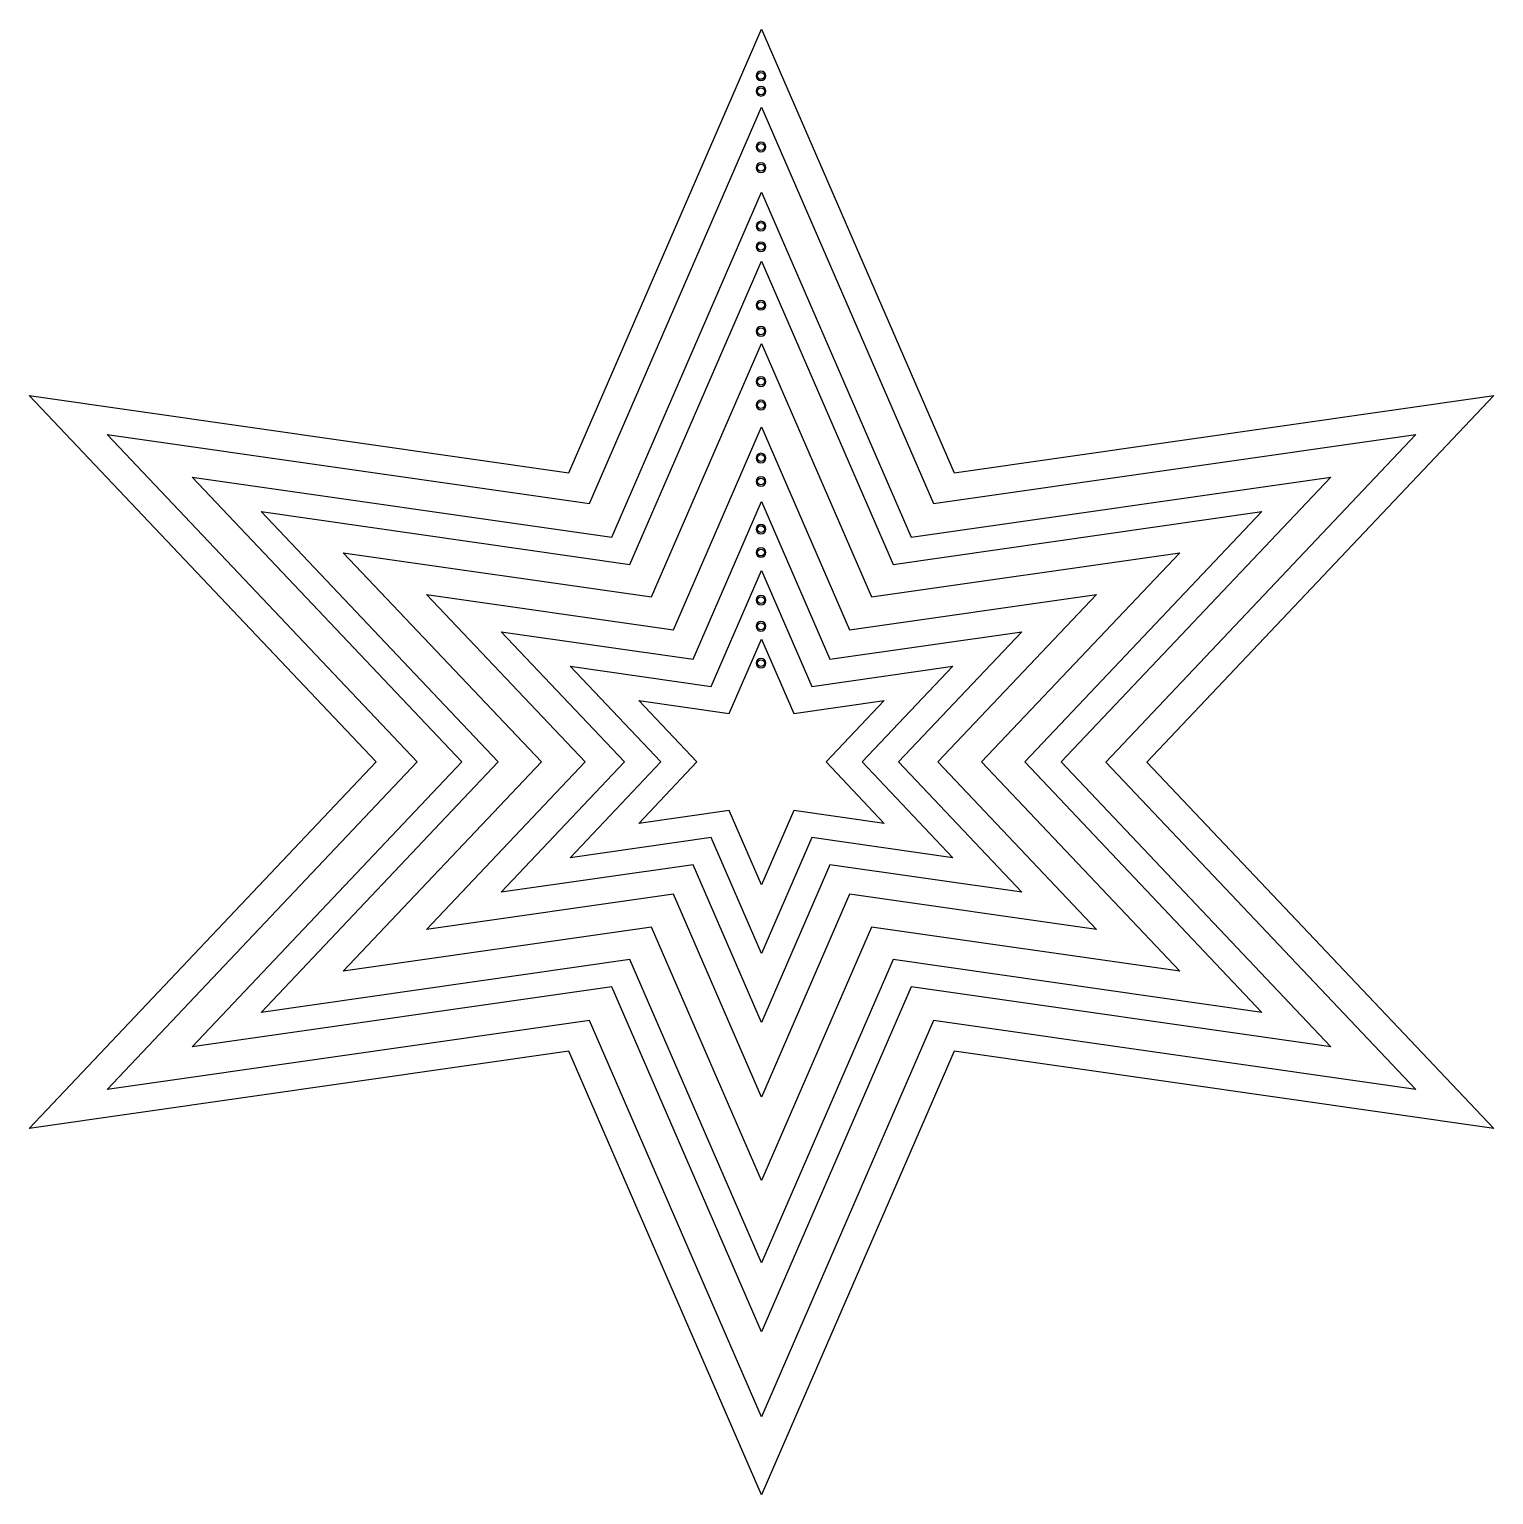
# Model space of a CAD drawing. Extents: x 759 to 1066, y 32 to 339.
import ezdxf

# ---------------------------------------------------------------- set-up
doc = ezdxf.new("R2010")
doc.units = 0
doc.layers.add('Calque_1', color=7, linetype='CONTINUOUS')

msp = doc.modelspace()

# ---------------------------------------------------------------- linework, layer by layer
at = {"layer": 'Calque_1', "color": 7}
for p, q in [((872.216698, 246.330756), (912.649128, 339.422426)), ((872.216698, 246.330756), (912.649128, 339.422426)), ((912.649128, 339.422426), (953.081541, 246.330753)), ((912.649128, 339.422426), (953.081541, 246.330753)), ((912.541313, 330.643969), (912.541313, 330.643969)), ((912.541313, 330.361747), (912.541313, 330.361747)), ((912.541313, 327.421564), (912.541313, 327.421564)), ((912.541313, 327.139342), (912.541313, 327.139342)), ((876.515154, 239.879723), (912.64914, 323.074656)), ((912.64914, 323.074656), (948.783111, 239.879721)), ((912.541313, 315.731941), (912.541313, 315.731941)), ((912.541313, 315.449719), (912.541313, 315.449719)), ((912.541313, 311.380097), (912.541313, 311.380097)), ((912.541313, 311.097874), (912.541313, 311.097874)), ((881.211324, 232.831768), (912.649126, 305.214205)), ((912.649126, 305.214205), (944.086914, 232.831766)), ((912.541313, 299.126581), (912.541313, 299.126581)), ((912.541313, 298.844359), (912.541313, 298.844359)), ((912.541313, 294.774736), (912.541313, 294.774736)), ((912.541313, 294.492514), (912.541313, 294.492514)), ((885.014359, 227.12422), (912.649115, 290.750522)), ((912.649115, 290.750522), (940.283859, 227.124218)), ((912.541313, 282.521221), (912.541313, 282.521221)), ((912.541313, 282.238999), (912.541313, 282.238999)), ((912.541313, 277.040487), (912.541313, 277.040487)), ((912.541313, 276.758265), (912.541313, 276.758265)), ((889.557002, 220.306728), (912.649136, 273.474093)), ((912.649136, 273.474093), (935.741259, 220.306726)), ((912.541313, 266.479753), (912.541313, 266.479753)), ((912.541313, 266.197531), (912.541313, 266.197531)), ((831.784286, 185.650409), (758.957468, 262.536416)), ((758.957468, 262.536416), (872.216698, 246.330756)), ((831.784286, 185.650409), (758.957468, 262.536416)), ((758.957468, 262.536416), (872.216698, 246.330756)), ((912.541313, 261.564015), (912.541313, 261.564015)), ((953.081541, 246.330753), (1066.340771, 262.536416)), ((953.081541, 246.330753), (1066.340771, 262.536416)), ((1066.340771, 262.536416), (993.513971, 185.650401)), ((1066.340771, 262.536416), (993.513971, 185.650401)), ((912.541313, 261.281793), (912.541313, 261.281793)), ((894.147029, 213.418104), (912.649144, 256.017408)), ((912.649144, 256.017408), (931.15125, 213.418103)), ((840.381184, 185.65041), (775.296715, 254.362531)), ((775.296715, 254.362531), (876.515154, 239.879723)), ((948.783111, 239.879721), (1050.00155, 254.362531)), ((1050.00155, 254.362531), (984.917097, 185.650403)), ((912.541313, 250.438838), (912.541313, 250.438838)), ((912.541313, 250.156615), (912.541313, 250.156615)), ((849.773536, 185.650411), (793.147825, 245.432307)), ((793.147825, 245.432307), (881.211324, 232.831768)), ((912.541313, 245.522549), (912.541313, 245.522549)), ((912.541313, 245.240327), (912.541313, 245.240327)), ((944.086914, 232.831766), (1032.150413, 245.432307)), ((1032.150413, 245.432307), (975.524717, 185.650405)), ((898.273853, 207.224634), (912.649142, 240.322333)), ((912.649142, 240.322333), (927.024426, 207.224633)), ((857.379616, 185.650412), (807.603945, 238.200466)), ((807.603945, 238.200466), (885.014359, 227.12422)), ((940.283859, 227.124218), (1017.694273, 238.200466)), ((1017.694273, 238.200466), (967.918615, 185.650407)), ((912.541313, 235.526811), (912.541313, 235.526811)), ((912.541313, 235.244589), (912.541313, 235.244589)), ((866.464879, 185.650413), (824.871371, 229.562252)), ((824.871371, 229.562252), (889.557002, 220.306728)), ((912.541313, 230.610522), (912.541313, 230.610522)), ((912.541313, 230.3283), (912.541313, 230.3283)), ((935.741259, 220.306726), (1000.42689, 229.562252)), ((1000.42689, 229.562252), (958.833392, 185.650409)), ((902.077275, 201.516535), (912.649151, 225.857249)), ((912.649151, 225.857249), (923.221022, 201.516534)), ((875.644922, 185.650416), (842.318947, 220.833911)), ((842.318947, 220.833911), (894.147029, 213.418104)), ((912.541313, 220.614784), (912.541313, 220.614784)), ((912.541313, 220.332562), (912.541313, 220.332562)), ((931.15125, 213.418103), (982.979332, 220.833911)), ((982.979332, 220.833911), (949.653365, 185.650412)), ((883.898569, 185.650417), (858.005824, 212.986375)), ((858.005824, 212.986375), (898.273853, 207.224634)), ((912.541313, 215.134051), (912.541313, 215.134051)), ((912.541313, 214.851829), (912.541313, 214.851829)), ((927.024426, 207.224633), (967.292454, 212.986375)), ((967.292454, 212.986375), (941.399715, 185.650415)), ((905.878408, 195.81183), (912.649133, 211.400769)), ((912.649133, 211.400769), (919.419854, 195.81183)), ((912.541313, 207.39554), (912.541313, 207.39554)), ((912.541313, 207.113318), (912.541313, 207.113318)), ((891.505403, 185.650421), (872.463359, 205.753835)), ((872.463359, 205.753835), (902.077275, 201.516535)), ((923.221022, 201.516534), (952.834938, 205.753835)), ((952.834938, 205.753835), (933.792899, 185.650419)), ((899.107686, 185.650425), (886.91227, 198.525597)), ((886.91227, 198.525597), (905.878408, 195.81183)), ((919.419854, 195.81183), (938.385992, 198.525597)), ((938.385992, 198.525597), (926.190579, 185.650424)), ((758.957468, 108.764396), (831.784286, 185.650409)), ((758.957468, 108.764396), (831.784286, 185.650409)), ((775.296715, 116.938283), (840.381184, 185.65041)), ((793.147825, 125.86851), (849.773536, 185.650411)), ((807.603945, 133.100354), (857.379616, 185.650412)), ((824.871371, 141.738571), (866.464879, 185.650413)), ((842.318947, 150.466918), (875.644922, 185.650416)), ((858.005824, 158.314458), (883.898569, 185.650417)), ((872.463359, 165.547006), (891.505403, 185.650421)), ((886.91227, 172.775253), (899.107686, 185.650425)), ((926.190579, 185.650424), (938.385992, 172.775252)), ((933.792899, 185.650419), (952.834938, 165.547006)), ((941.399715, 185.650415), (967.292454, 158.314457)), ((949.653365, 185.650412), (982.979332, 150.466917)), ((958.833392, 185.650409), (1000.42689, 141.73857)), ((967.918615, 185.650407), (1017.694273, 133.100353)), ((975.524717, 185.650405), (1032.150413, 125.868509)), ((984.917097, 185.650403), (1050.00155, 116.938281)), ((993.513971, 185.650401), (1066.340771, 108.764394)), ((993.513971, 185.650401), (1066.340771, 108.764394)), ((905.878408, 175.489019), (886.91227, 172.775253)), ((912.649133, 159.90008), (905.878408, 175.489019)), ((919.419854, 175.489019), (912.649133, 159.90008)), ((938.385992, 172.775252), (919.419854, 175.489019)), ((902.077275, 169.784307), (872.463359, 165.547006)), ((912.649151, 145.443591), (902.077275, 169.784307)), ((923.221022, 169.784306), (912.649151, 145.443591)), ((952.834938, 165.547006), (923.221022, 169.784306)), ((898.273853, 164.076199), (858.005824, 158.314458)), ((912.649142, 130.978499), (898.273853, 164.076199)), ((927.024426, 164.076198), (912.649142, 130.978499)), ((967.292454, 158.314457), (927.024426, 164.076198)), ((894.147029, 157.882725), (842.318947, 150.466918)), ((912.649144, 115.28342), (894.147029, 157.882725)), ((931.15125, 157.882724), (912.649144, 115.28342)), ((982.979332, 150.466917), (931.15125, 157.882724)), ((889.557002, 150.994096), (824.871371, 141.738571)), ((912.649136, 97.826729), (889.557002, 150.994096)), ((935.741259, 150.994094), (912.649136, 97.826729)), ((1000.42689, 141.73857), (935.741259, 150.994094)), ((885.014359, 144.176601), (807.603945, 133.100354)), ((912.649115, 80.550297), (885.014359, 144.176601)), ((940.283859, 144.176599), (912.649115, 80.550297)), ((1017.694273, 133.100353), (940.283859, 144.176599)), ((881.211324, 138.469049), (793.147825, 125.86851)), ((912.649126, 66.08661), (881.211324, 138.469049)), ((944.086914, 138.469047), (912.649126, 66.08661)), ((1032.150413, 125.868509), (944.086914, 138.469047)), ((876.515154, 131.421092), (775.296715, 116.938283)), ((912.64914, 48.226157), (876.515154, 131.421092)), ((948.783111, 131.421089), (912.64914, 48.226157)), ((1050.00155, 116.938281), (948.783111, 131.421089)), ((872.216698, 124.970057), (758.957468, 108.764396)), ((872.216698, 124.970057), (758.957468, 108.764396)), ((912.649128, 31.878384), (872.216698, 124.970057)), ((912.649128, 31.878384), (872.216698, 124.970057)), ((953.081541, 124.970054), (912.649128, 31.878384)), ((953.081541, 124.970054), (912.649128, 31.878384)), ((1066.340771, 108.764394), (953.081541, 124.970054)), ((1066.340771, 108.764394), (953.081541, 124.970054))]:
    msp.add_line(p, q, dxfattribs=at)
for points in [[(912.541313, 330.643969), (911.990697, 330.643966), (911.541399, 330.194677), (911.541399, 329.644064)], [(911.541399, 329.644064), (911.541399, 329.093451), (911.990697, 328.644159), (912.541313, 328.644159)], [(911.823622, 329.644064), (911.823622, 330.042153), (912.14321, 330.361744), (912.541313, 330.361747)], [(912.541313, 328.926381), (912.14321, 328.926381), (911.823622, 329.245975), (911.823622, 329.644064)], [(913.541198, 329.644064), (913.541198, 330.194677), (913.091928, 330.643966), (912.541313, 330.643969)], [(912.541313, 330.361747), (912.939387, 330.361744), (913.258976, 330.042153), (913.258976, 329.644064)], [(912.541313, 328.644159), (913.0919, 328.644159), (913.541198, 329.093451), (913.541198, 329.644064)], [(913.258976, 329.644064), (913.258976, 329.245975), (912.939387, 328.926381), (912.541313, 328.926381)], [(912.541313, 327.421564), (911.990697, 327.421561), (911.541399, 326.972272), (911.541399, 326.421659)], [(911.541399, 326.421659), (911.541399, 325.871046), (911.990697, 325.421204), (912.541313, 325.421204)], [(911.823622, 326.421659), (911.823622, 326.819748), (912.14321, 327.139342), (912.541313, 327.139342)], [(912.541313, 325.703426), (912.14321, 325.703426), (911.823622, 326.023571), (911.823622, 326.421659)], [(913.541198, 326.421659), (913.541198, 326.972272), (913.0919, 327.421561), (912.541313, 327.421564)], [(912.541313, 327.139342), (912.939387, 327.139342), (913.258976, 326.819748), (913.258976, 326.421659)], [(912.541313, 325.421204), (913.091928, 325.421204), (913.541198, 325.871046), (913.541198, 326.421659)], [(913.258976, 326.421659), (913.258976, 326.023571), (912.939387, 325.703426), (912.541313, 325.703426)], [(912.541313, 315.731941), (911.990697, 315.73194), (911.541399, 315.282649), (911.541399, 314.732037)], [(911.541399, 314.732037), (911.541399, 314.181424), (911.990697, 313.732134), (912.541313, 313.732132)], [(911.823622, 314.732037), (911.823622, 315.130125), (912.14321, 315.449718), (912.541313, 315.449719)], [(912.541313, 314.014354), (912.14321, 314.014355), (911.823622, 314.333948), (911.823622, 314.732037)], [(913.541198, 314.732037), (913.541198, 315.282649), (913.091928, 315.73194), (912.541313, 315.731941)], [(912.541313, 315.449719), (912.939387, 315.449718), (913.258976, 315.130125), (913.258976, 314.732037)], [(912.541313, 313.732132), (913.091928, 313.732134), (913.541198, 314.181424), (913.541198, 314.732037)], [(913.258976, 314.732037), (913.258976, 314.333948), (912.939387, 314.014355), (912.541313, 314.014354)], [(912.541313, 311.380097), (911.990697, 311.380095), (911.541399, 310.930804), (911.541399, 310.380192)], [(911.823622, 310.380192), (911.823622, 310.778281), (912.14321, 311.097874), (912.541313, 311.097874)], [(913.541198, 310.380192), (913.541198, 310.930804), (913.091928, 311.380095), (912.541313, 311.380097)], [(912.541313, 311.097874), (912.939387, 311.097874), (913.258976, 310.778281), (913.258976, 310.380192)], [(911.541399, 310.380192), (911.541399, 309.82958), (911.990697, 309.380289), (912.541313, 309.380288)], [(912.541313, 309.66251), (912.14321, 309.662511), (911.823622, 309.982104), (911.823622, 310.380192)], [(912.541313, 309.380288), (913.091928, 309.380289), (913.541198, 309.82958), (913.541198, 310.380192)], [(913.258976, 310.380192), (913.258976, 309.982104), (912.939387, 309.662511), (912.541313, 309.66251)], [(912.541313, 299.126581), (911.990697, 299.12658), (911.541399, 298.677289), (911.541399, 298.126676)], [(911.823622, 298.126676), (911.823622, 298.524765), (912.14321, 298.844358), (912.541313, 298.844359)], [(913.541198, 298.126676), (913.541198, 298.677289), (913.091928, 299.12658), (912.541313, 299.126581)], [(912.541313, 298.844359), (912.939387, 298.844358), (913.258976, 298.524765), (913.258976, 298.126676)], [(911.541399, 298.126676), (911.541399, 297.576064), (911.990697, 297.126222), (912.541313, 297.126221)], [(912.541313, 297.408443), (912.14321, 297.408444), (911.823622, 297.728588), (911.823622, 298.126676)], [(912.541313, 297.126221), (913.091928, 297.126222), (913.541198, 297.576064), (913.541198, 298.126676)], [(913.258976, 298.126676), (913.258976, 297.728588), (912.939387, 297.408444), (912.541313, 297.408443)], [(912.541313, 294.774736), (911.990697, 294.774735), (911.541399, 294.325444), (911.541399, 293.774832)], [(911.541399, 293.774832), (911.541399, 293.22422), (911.990697, 292.774929), (912.541313, 292.774927)], [(911.823622, 293.774832), (911.823622, 294.17292), (912.14321, 294.492513), (912.541313, 294.492514)], [(912.541313, 293.05715), (912.14321, 293.05715), (911.823622, 293.376743), (911.823622, 293.774832)], [(913.541198, 293.774832), (913.541198, 294.325444), (913.091928, 294.774735), (912.541313, 294.774736)], [(912.541313, 294.492514), (912.939387, 294.492513), (913.258976, 294.17292), (913.258976, 293.774832)], [(912.541313, 292.774927), (913.091928, 292.774929), (913.541198, 293.22422), (913.541198, 293.774832)], [(913.258976, 293.774832), (913.258976, 293.376743), (912.939387, 293.05715), (912.541313, 293.05715)], [(912.541313, 282.521221), (911.990697, 282.521219), (911.541399, 282.071378), (911.541399, 281.520765)], [(911.541399, 281.520765), (911.541399, 280.970152), (911.990697, 280.520862), (912.541313, 280.52086)], [(911.823622, 281.520765), (911.823622, 281.918853), (912.14321, 282.238997), (912.541313, 282.238999)], [(912.541313, 280.803083), (912.14321, 280.803084), (911.823622, 281.122677), (911.823622, 281.520765)], [(913.541198, 281.520765), (913.541198, 282.071378), (913.091928, 282.521219), (912.541313, 282.521221)], [(912.541313, 282.238999), (912.939387, 282.238997), (913.258976, 281.918853), (913.258976, 281.520765)], [(912.541313, 280.52086), (913.091928, 280.520862), (913.541198, 280.970152), (913.541198, 281.520765)], [(913.258976, 281.520765), (913.258976, 281.122677), (912.939387, 280.803084), (912.541313, 280.803083)], [(912.541313, 277.040487), (911.990697, 277.040486), (911.541399, 276.591195), (911.541399, 276.040583)], [(913.541198, 276.040583), (913.541198, 276.591195), (913.091928, 277.040486), (912.541313, 277.040487)], [(911.541399, 276.040583), (911.541399, 275.48997), (911.990697, 275.04068), (912.541313, 275.040678)], [(911.823622, 276.040583), (911.823622, 276.438671), (912.14321, 276.758264), (912.541313, 276.758265)], [(912.541313, 275.3229), (912.14321, 275.322901), (911.823622, 275.642494), (911.823622, 276.040583)], [(912.541313, 276.758265), (912.939387, 276.758264), (913.258976, 276.438671), (913.258976, 276.040583)], [(912.541313, 275.040678), (913.091928, 275.04068), (913.541198, 275.48997), (913.541198, 276.040583)], [(913.258976, 276.040583), (913.258976, 275.642494), (912.939387, 275.322901), (912.541313, 275.3229)], [(912.541313, 266.479753), (911.990697, 266.479753), (911.541399, 266.030461), (911.541399, 265.479848)], [(911.541399, 265.479848), (911.541399, 264.929236), (911.990697, 264.479946), (912.541313, 264.479943)], [(911.823622, 265.479848), (911.823622, 265.877937), (912.14321, 266.197531), (912.541313, 266.197531)], [(912.541313, 264.762166), (912.14321, 264.762169), (911.823622, 265.08176), (911.823622, 265.479848)], [(913.541198, 265.479848), (913.541198, 266.030461), (913.0919, 266.479753), (912.541313, 266.479753)], [(912.541313, 266.197531), (912.939387, 266.197531), (913.258976, 265.877937), (913.258976, 265.479848)], [(912.541313, 264.479943), (913.091928, 264.479946), (913.541198, 264.929236), (913.541198, 265.479848)], [(913.258976, 265.479848), (913.258976, 265.08176), (912.939387, 264.762169), (912.541313, 264.762166)], [(912.541313, 261.564015), (911.990697, 261.564015), (911.541399, 261.114173), (911.541399, 260.56356)], [(913.541198, 260.56356), (913.541198, 261.114173), (913.091928, 261.564015), (912.541313, 261.564015)], [(911.541399, 260.56356), (911.541399, 260.01295), (911.990697, 259.563658), (912.541313, 259.563655)], [(911.823622, 260.56356), (911.823622, 260.961648), (912.14321, 261.281793), (912.541313, 261.281793)], [(912.541313, 259.845877), (912.14321, 259.84588), (911.823622, 260.165471), (911.823622, 260.56356)], [(912.541313, 261.281793), (912.939387, 261.281793), (913.258976, 260.961648), (913.258976, 260.56356)], [(912.541313, 259.563655), (913.0919, 259.563658), (913.541198, 260.01295), (913.541198, 260.56356)], [(913.258976, 260.56356), (913.258976, 260.165471), (912.939387, 259.84588), (912.541313, 259.845877)], [(912.541313, 250.438838), (911.990697, 250.438838), (911.541399, 249.989545), (911.541399, 249.438933)], [(911.541399, 249.438933), (911.541399, 248.88832), (911.990697, 248.439031), (912.541313, 248.439028)], [(911.823622, 249.438933), (911.823622, 249.837021), (912.14321, 250.156615), (912.541313, 250.156615)], [(912.541313, 248.72125), (912.14321, 248.721253), (911.823622, 249.040844), (911.823622, 249.438933)], [(913.541198, 249.438933), (913.541198, 249.989545), (913.091928, 250.438838), (912.541313, 250.438838)], [(912.541313, 250.156615), (912.939387, 250.156615), (913.258976, 249.837021), (913.258976, 249.438933)], [(912.541313, 248.439028), (913.091928, 248.439031), (913.541198, 248.88832), (913.541198, 249.438933)], [(913.258976, 249.438933), (913.258976, 249.040844), (912.939387, 248.721253), (912.541313, 248.72125)], [(912.541313, 245.522549), (911.990697, 245.522546), (911.541399, 245.073257), (911.541399, 244.522644)], [(911.541399, 244.522644), (911.541399, 243.972031), (911.990697, 243.522742), (912.541313, 243.522739)], [(911.823622, 244.522644), (911.823622, 244.920733), (912.14321, 245.240327), (912.541313, 245.240327)], [(912.541313, 243.804962), (912.14321, 243.804964), (911.823622, 244.124556), (911.823622, 244.522644)], [(913.541198, 244.522644), (913.541198, 245.073257), (913.091928, 245.522546), (912.541313, 245.522549)], [(912.541313, 245.240327), (912.939387, 245.240327), (913.258976, 244.920733), (913.258976, 244.522644)], [(912.541313, 243.522739), (913.091928, 243.522742), (913.541198, 243.972031), (913.541198, 244.522644)], [(913.258976, 244.522644), (913.258976, 244.124556), (912.939387, 243.804964), (912.541313, 243.804962)], [(912.541313, 235.526811), (911.990697, 235.526811), (911.541399, 235.077519), (911.541399, 234.526906)], [(911.541399, 234.526906), (911.541399, 233.976296), (911.990697, 233.526451), (912.541313, 233.526451)], [(911.823622, 234.526906), (911.823622, 234.924995), (912.14321, 235.244589), (912.541313, 235.244589)], [(912.541313, 233.808673), (912.14321, 233.808673), (911.823622, 234.128817), (911.823622, 234.526906)], [(913.541198, 234.526906), (913.541198, 235.077519), (913.091928, 235.526811), (912.541313, 235.526811)], [(912.541313, 235.244589), (912.939387, 235.244589), (913.258976, 234.924995), (913.258976, 234.526906)], [(912.541313, 233.526451), (913.0919, 233.526451), (913.541198, 233.976296), (913.541198, 234.526906)], [(913.258976, 234.526906), (913.258976, 234.128817), (912.939387, 233.808673), (912.541313, 233.808673)], [(912.541313, 230.610522), (911.990697, 230.610519), (911.541399, 230.16123), (911.541399, 229.610617)], [(911.541399, 229.610617), (911.541399, 229.060005), (911.990697, 228.610715), (912.541313, 228.610713)], [(911.823622, 229.610617), (911.823622, 230.008706), (912.14321, 230.3283), (912.541313, 230.3283)], [(912.541313, 228.892935), (912.14321, 228.892935), (911.823622, 229.212529), (911.823622, 229.610617)], [(913.541198, 229.610617), (913.541198, 230.16123), (913.091928, 230.610519), (912.541313, 230.610522)], [(912.541313, 230.3283), (912.939387, 230.3283), (913.258976, 230.008706), (913.258976, 229.610617)], [(912.541313, 228.610713), (913.0919, 228.610715), (913.541198, 229.060005), (913.541198, 229.610617)], [(913.258976, 229.610617), (913.258976, 229.212529), (912.939387, 228.892935), (912.541313, 228.892935)], [(912.541313, 220.614784), (911.990697, 220.614784), (911.541399, 220.164942), (911.541399, 219.614329)], [(911.541399, 219.614329), (911.541399, 219.063716), (911.990697, 218.614424), (912.541313, 218.614424)], [(911.823622, 219.614329), (911.823622, 220.012417), (912.14321, 220.332562), (912.541313, 220.332562)], [(912.541313, 218.896646), (912.14321, 218.896646), (911.823622, 219.21624), (911.823622, 219.614329)], [(913.541198, 219.614329), (913.541198, 220.164942), (913.091928, 220.614784), (912.541313, 220.614784)], [(912.541313, 220.332562), (912.939387, 220.332562), (913.258976, 220.012417), (913.258976, 219.614329)], [(912.541313, 218.614424), (913.091928, 218.614424), (913.541198, 219.063716), (913.541198, 219.614329)], [(913.258976, 219.614329), (913.258976, 219.21624), (912.939387, 218.896646), (912.541313, 218.896646)], [(912.541313, 215.134051), (911.990697, 215.134048), (911.541399, 214.684759), (911.541399, 214.134146)], [(911.541399, 214.134146), (911.541399, 213.583534), (911.990697, 213.134244), (912.541313, 213.134241)], [(911.823622, 214.134146), (911.823622, 214.532235), (912.14321, 214.851826), (912.541313, 214.851829)], [(912.541313, 213.416464), (912.14321, 213.416464), (911.823622, 213.736058), (911.823622, 214.134146)], [(913.541198, 214.134146), (913.541198, 214.684759), (913.091928, 215.134048), (912.541313, 215.134051)], [(912.541313, 214.851829), (912.939387, 214.851826), (913.258976, 214.532235), (913.258976, 214.134146)], [(912.541313, 213.134241), (913.091928, 213.134244), (913.541198, 213.583534), (913.541198, 214.134146)], [(913.258976, 214.134146), (913.258976, 213.736058), (912.939387, 213.416464), (912.541313, 213.416464)], [(912.541313, 207.39554), (911.990697, 207.395538), (911.541399, 206.946248), (911.541399, 206.395636)], [(911.541399, 206.395636), (911.541399, 205.845023), (911.990697, 205.395731), (912.541313, 205.395731)], [(911.823622, 206.395636), (911.823622, 206.793724), (912.14321, 207.113315), (912.541313, 207.113318)], [(912.541313, 205.677953), (912.14321, 205.677953), (911.823622, 205.997547), (911.823622, 206.395636)], [(913.541198, 206.395636), (913.541198, 206.946248), (913.091928, 207.395538), (912.541313, 207.39554)], [(912.541313, 207.113318), (912.939387, 207.113315), (913.258976, 206.793724), (913.258976, 206.395636)], [(912.541313, 205.395731), (913.091928, 205.395731), (913.541198, 205.845023), (913.541198, 206.395636)], [(913.258976, 206.395636), (913.258976, 205.997547), (912.939387, 205.677953), (912.541313, 205.677953)]]:
    msp.add_open_spline(points, degree=3, dxfattribs=at)

doc.saveas('drawing.dxf')
